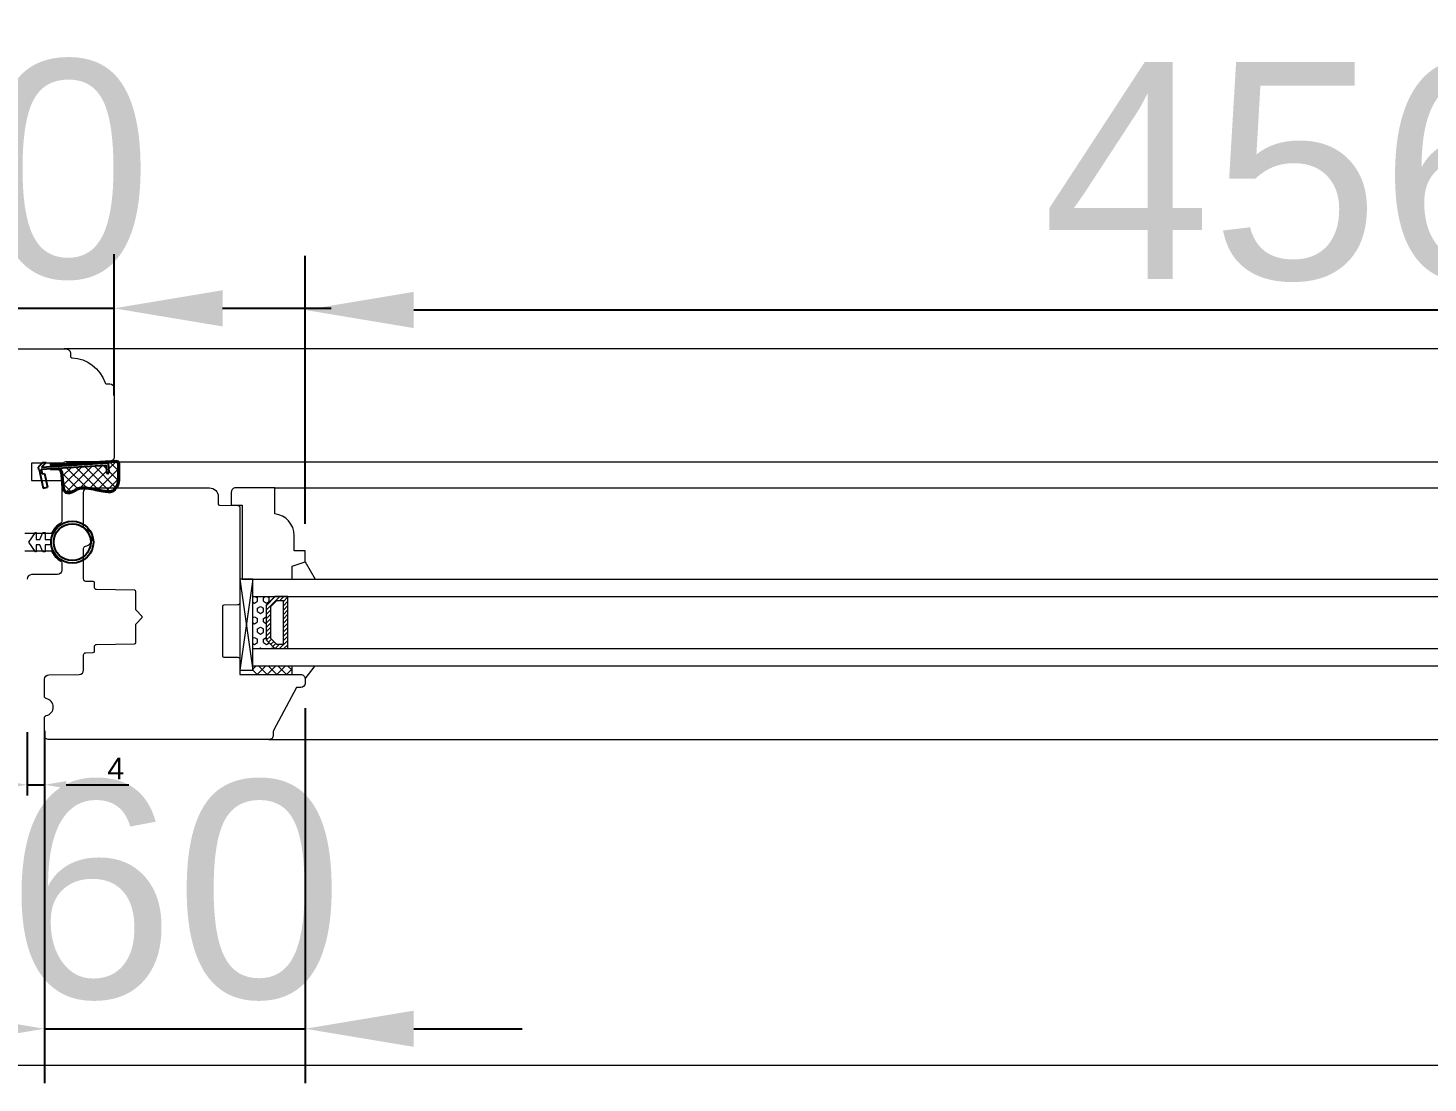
# Model space of a CAD drawing. Header units: millimetres. Extents: x 0 to 182016, y 11 to 3710.
# Drawn here: x 31966.1 to 32288.5, y 985.7 to 1228.8 of the extents above; entities that cross this region are included whole.
import ezdxf

# ---------------------------------------------------------------- set-up
doc = ezdxf.new("R2010")
doc.units = ezdxf.units.MM
for name, color, linetype, lineweight in [('Matmenys', 10, 'Continuous', 20), ('OTHER', 251, 'Continuous', 13), ('Stakta', 7, 'Continuous', 25), ('Testinės profilio linijos', 7, 'Continuous', 5)]:
    doc.layers.add(name, color=color, linetype=linetype, lineweight=lineweight)
doc.styles.get("Standard").update_dxf_attribs({"font": 'arial.ttf'})
doc.dimstyles.new('2', dxfattribs={"dimscale": 2, "dimtxt": 2.5, "dimasz": 2.5, "dimexe": 1.25, "dimexo": 0.625, "dimtad": 1, "dimtxsty": 'Standard', "dimcen": 2.5, "dimadec": 0, "dimazin": 0, "dimtfac": 1, "dimtmove": 0, "dimatfit": 3, "dimfxl": 1, "dimarcsym": 0})
doc.dimstyles.new('Padidinti matmenys', dxfattribs={"dimscale": 10, "dimtxt": 5, "dimasz": 2.5, "dimexe": 1.25, "dimexo": 0.625, "dimtad": 1, "dimdec": 1, "dimtxsty": 'Standard', "dimcen": 2.5, "dimadec": 0, "dimazin": 0, "dimtfac": 1, "dimtdec": 1, "dimtmove": 0, "dimatfit": 3, "dimfxl": 1, "dimarcsym": 0})

# ---------------------------------------------------------------- blocks, each defined once
blk = doc.blocks.new('*D1138')
at = {"color": 0, "lineweight": -2, "transparency": 16777216}
for p, q in [((31925.94, 1152.56), (31925.94, 1176.68)), ((31985.94, 1144.06), (31985.94, 1176.68)), ((31900.94, 1164.18), (31875.94, 1164.18)), ((31925.94, 1164.18), (31985.94, 1164.18)), ((32010.94, 1164.18), (32035.94, 1164.18))]:
    blk.add_line(p, q, dxfattribs=at)
at = {"color": 0, "transparency": 16777216}
for points in [[(31900.94, 1168.35), (31900.94, 1160.01), (31925.94, 1164.18)], [(32010.94, 1168.35), (32010.94, 1160.01), (31985.94, 1164.18)]]:
    blk.add_solid(points, dxfattribs=at)
at = {"layer": 'Defpoints', "color": 0, "transparency": 16777216}
for p in [(31985.94, 1164.18), (31925.94, 1146.31), (31985.94, 1137.81)]:
    blk.add_point(p, dxfattribs=at)
at = {"color": 0, "lineweight": 5, "transparency": 16777216, "insert": (31955.94, 1195.96), "char_height": 50, "attachment_point": 5}
blk.add_mtext('60', dxfattribs=at)
blk = doc.blocks.new('*D1139')
at = {"color": 0, "lineweight": -2, "transparency": 16777216}
for p, q in [((32029.94, 1072.06), (32029.94, 985.7)), ((31969.94, 1061.81), (31969.94, 985.7)), ((31944.94, 998.2), (31919.94, 998.2)), ((31969.94, 998.2), (32029.94, 998.2)), ((32054.94, 998.2), (32079.94, 998.2))]:
    blk.add_line(p, q, dxfattribs=at)
at = {"color": 0, "transparency": 16777216}
for points in [[(31944.94, 1002.37), (31944.94, 994.04), (31969.94, 998.2)], [(32054.94, 1002.37), (32054.94, 994.04), (32029.94, 998.2)]]:
    blk.add_solid(points, dxfattribs=at)
at = {"layer": 'Defpoints', "color": 0, "transparency": 16777216}
for p in [(32029.94, 1078.31), (31969.94, 1068.06), (32029.94, 998.2)]:
    blk.add_point(p, dxfattribs=at)
at = {"color": 0, "lineweight": 5, "transparency": 16777216, "insert": (31999.94, 1029.98), "char_height": 50, "attachment_point": 5}
blk.add_mtext('60', dxfattribs=at)
blk = doc.blocks.new('*D1141')
at = {"layer": 'Defpoints', "color": 0, "transparency": 16777216}
for p in [(31965.94, 1067.81), (31969.94, 1068.06), (31969.94, 1054.42)]:
    blk.add_point(p, dxfattribs=at)
at = {"layer": 'Matmenys', "color": 0, "lineweight": -2, "transparency": 16777216}
for p, q in [((31965.94, 1066.56), (31965.94, 1051.92)), ((31969.94, 1066.81), (31969.94, 1051.92)), ((31960.94, 1054.42), (31955.94, 1054.42)), ((31965.94, 1054.42), (31969.94, 1054.42)), ((31974.94, 1054.42), (31989.34, 1054.42))]:
    blk.add_line(p, q, dxfattribs=at)
at = {"layer": 'Matmenys', "color": 0, "transparency": 16777216}
for points in [[(31960.94, 1055.25), (31960.94, 1053.59), (31965.94, 1054.42)], [(31974.94, 1055.25), (31974.94, 1053.59), (31969.94, 1054.42)]]:
    blk.add_solid(points, dxfattribs=at)
at = {"layer": 'Matmenys', "color": 0, "lineweight": 5, "transparency": 16777216, "insert": (31986.36, 1058.17), "char_height": 5, "attachment_point": 5}
blk.add_mtext('4', dxfattribs=at)
blk = doc.blocks.new('*D1160')
at = {"color": 0, "lineweight": -2, "transparency": 16777216}
for p, q in [((32029.94, 1114.56), (32029.94, 1176.3)), ((32485.93, 1114.56), (32485.93, 1176.3)), ((32054.94, 1163.8), (32460.93, 1163.8))]:
    blk.add_line(p, q, dxfattribs=at)
at = {"color": 0, "transparency": 16777216}
for points in [[(32054.94, 1167.97), (32054.94, 1159.64), (32029.94, 1163.8)], [(32460.93, 1167.97), (32460.93, 1159.64), (32485.93, 1163.8)]]:
    blk.add_solid(points, dxfattribs=at)
at = {"layer": 'Defpoints', "color": 0, "transparency": 16777216}
for p in [(32485.93, 1163.8), (32029.94, 1108.31), (32485.93, 1108.31)]:
    blk.add_point(p, dxfattribs=at)
at = {"color": 0, "lineweight": 5, "transparency": 16777216, "insert": (32257.93, 1195.58), "char_height": 50, "attachment_point": 5}
blk.add_mtext('456', dxfattribs=at)

msp = doc.modelspace()

# ---------------------------------------------------------------- hatches: boundary and pattern name
at = {"lineweight": 0}
h = msp.add_hatch(dxfattribs=at)
h.set_pattern_fill('HEX', color=256, scale=0.25, angle=90, style=0)
h.set_pattern_definition([(90, (13670.6664, -11821.5974), (1.374815, -4e-16), [0.79375, -1.5875]), (330, (13670.6664, -11821.5974), (-0.6874075, -1.190624716), [0.79375, -1.5875]), (30, (13670.6664, -11820.8036), (0.6874075, -1.190624716), [0.79375, -1.5875])])
h.paths.add_polyline_path([(32017.9374149, 1085.8109378), (32022.9374149, 1085.8109378), (32020.9374149, 1087.8109378), (32020.9374149, 1095.8109378), (32022.9374149, 1097.8109378), (32017.9374149, 1097.8116468)])
h = msp.add_hatch(dxfattribs=at)
h.set_pattern_fill('JIS_WOOD', color=256, angle=90, style=0)
h.set_pattern_definition([(45, (13670.6664, -11821.59735), (0.5, -0.5), [])])
h.paths.add_polyline_path([(32020.9374149, 1095.8109378), (32020.9374149, 1087.8109378), (32022.9374149, 1085.8109378), (32025.9374149, 1085.8109378), (32025.9551483, 1097.8475204), (32022.9374149, 1097.8109378)])
h.paths.add_polyline_path([(32021.9374149, 1088.2251513), (32021.9374149, 1095.3967242), (32023.3516285, 1096.8109378), (32024.9374149, 1096.8109378), (32024.9374149, 1086.8109378), (32023.3516285, 1086.8109378)], flags=16)
at = {"lineweight": 0, "ltscale": 0.5}
h = msp.add_hatch(dxfattribs=at)
h.set_pattern_fill('ANSI37', color=256, scale=0.5, angle=90, style=0)
h.set_pattern_definition([(135, (32014.4374, 1079.8116), (-1.12253, -1.12253), []), (225, (32014.4374, 1079.8116), (1.12253, -1.12253), [])])
h.paths.add_polyline_path([(32026.9374149, 1081.8116468), (32017.9374149, 1081.8116468), (32017.9374149, 1079.8116468), (32026.9374149, 1079.8116468)])
at = {"layer": 'Matmenys'}
h = msp.add_hatch(dxfattribs=at)
h.set_pattern_fill('ANSI37', color=252, scale=0.5, angle=-180, style=0)
h.set_pattern_definition([(225, (-123943.0523, -1098353.8803), (1.1225320151, -1.1225320151), []), (315, (-123943.0523, -1098353.8803), (1.1225320151, 1.1225320151), [])])
edge = h.paths.add_edge_path()
edge.add_arc((31984.0232631, 1127.9313767), 0.1, 363.589345612, 453.589345612, ccw=False)
edge.add_line((31984.1230669, 1127.9376372), (31984.2201501, 1126.3899514))
edge.add_arc((31984.4696597, 1126.4056027), 0.25, 183.589345612, 363.589345612)
edge.add_line((31984.7191693, 1126.4212539), (31984.5907837, 1128.4679588))
edge.add_arc((31984.4909798, 1128.4616983), 0.1, 363.589345612, 453.589345619)
edge.add_line((31984.4847193, 1128.5615022), (31984.4799744, 1128.6371452))
edge.add_line((31984.4799744, 1128.6371452), (31986.4617753, 1128.7614595))
edge.add_spline(control_points=[(31986.4617753, 1128.7614595), (31986.5409338, 1128.7496572), (31986.6109254, 1128.7384817), (31986.6946762, 1128.7166877), (31986.7182405, 1128.7073019), (31986.7421236, 1128.694607), (31986.7501832, 1128.6883578), (31986.774671, 1128.662769), (31986.7935639, 1128.633532), (31986.8272672, 1128.5292122), (31986.8403892, 1128.45628), (31986.8600913, 1128.2032969), (31986.849593, 1127.9894628), (31986.8302648, 1127.5469844), (31986.8257895, 1127.3276555), (31986.8247133, 1126.9077646), (31986.8277453, 1126.7046785), (31986.8404557, 1126.1144711), (31986.8536322, 1125.746421), (31986.8533705, 1124.9932396), (31986.8348741, 1124.6164897), (31986.7316878, 1124.0233853), (31986.6717938, 1123.7958143), (31986.5187581, 1123.3987131), (31986.4360087, 1123.2269254), (31986.2320086, 1122.8857577), (31986.1118938, 1122.719555), (31985.8444487, 1122.4283953), (31985.696775, 1122.3048153), (31985.4155904, 1122.1450966), (31985.2802942, 1122.0975426), (31984.9789954, 1122.0379377), (31984.8153954, 1122.0272343), (31984.2307986, 1122.0409782), (31983.766883, 1122.1357324), (31982.8743869, 1122.3074747), (31982.4473066, 1122.3911693), (31981.368958, 1122.6023556), (31980.7109074, 1122.7360897), (31979.7178055, 1122.8610157), (31979.4142044, 1122.8915096), (31978.7921607, 1122.915845), (31978.4762567, 1122.9083043), (31977.9270485, 1122.8234199), (31977.690965, 1122.7620813), (31977.2903136, 1122.589621), (31977.1316811, 1122.4947725), (31976.8330223, 1122.3105041), (31976.6915651, 1122.2206466), (31976.3897822, 1122.0645635), (31976.2247295, 1121.9945934), (31975.8596078, 1121.8748621), (31975.6586577, 1121.8318596), (31975.319241, 1121.8079609), (31975.1772556, 1121.8211667), (31974.9820349, 1121.881206), (31974.9167071, 1121.9179461), (31974.7899837, 1122.0264953), (31974.7308059, 1122.0985614), (31974.5737283, 1122.362649), (31974.4922287, 1122.6037573), (31974.3756114, 1123.1541683), (31974.3390799, 1123.4623634), (31974.2858084, 1124.0585812), (31974.2665859, 1124.3461322), (31974.2232265, 1124.876622), (31974.2010903, 1125.1248805), (31974.1648759, 1125.5296828), (31974.1507895, 1125.6870861), (31974.1226674, 1126.0110185), (31974.1076314, 1126.1893357), (31974.0393464, 1126.4922028), (31974.0037113, 1126.6100248), (31973.9081146, 1126.8225036), (31973.8549677, 1126.9164184), (31973.7363269, 1127.0616121), (31973.6807047, 1127.1166303), (31973.5569375, 1127.2057222), (31973.4933104, 1127.2386016), (31973.3744464, 1127.2867698), (31973.3173693, 1127.303651), (31973.216789, 1127.3295949), (31973.1723934, 1127.3393125), (31973.1313971, 1127.3483485)], knot_values=[0, 0, 0, 0, 0.2245066002, 0.2245066002, 0.377043448, 0.377043448, 0.5295802957, 0.5295802957, 0.8082977366, 0.8082977366, 1.0870151774, 1.0870151774, 1.6244414062, 1.6244414062, 2.161867635, 2.161867635, 2.6992938638, 2.6992938638, 3.7741463214, 3.7741463214, 5.0334406395, 5.0334406395, 5.8656302806, 5.8656302806, 6.5060139406, 6.5060139406, 7.1463976006, 7.1463976006, 7.7996240151, 7.7996240151, 8.3563201169, 8.3563201169, 8.9130162187, 8.9130162187, 10.239934143, 10.239934143, 11.5668520673, 11.5668520673, 13.5970761059, 13.5970761059, 14.4582175179, 14.4582175179, 15.3193589298, 15.3193589298, 15.9856015553, 15.9856015553, 16.5061017172, 16.5061017172, 17.0266018791, 17.0266018791, 17.547102041, 17.547102041, 18.1672448488, 18.1672448488, 18.7176261004, 18.7176261004, 19.1465766047, 19.1465766047, 19.5755271091, 19.5755271091, 20.3898249977, 20.3898249977, 21.2041228863, 21.2041228863, 21.9655448497, 21.9655448497, 22.7269668131, 22.7269668131, 23.2229068178, 23.2229068178, 23.7188468224, 23.7188468224, 24.0184411081, 24.0184411081, 24.2549295987, 24.2549295987, 24.4119994701, 24.4119994701, 24.5501072405, 24.5501072405, 24.6882150108, 24.6882150108, 24.8099116426, 24.8099116426, 24.8099116426, 24.8099116426], degree=3, periodic=0)
edge.add_line((31973.1313971, 1127.3483485), (31984.0170026, 1128.0311805))

# ---------------------------------------------------------------- linework, layer by layer
for p, q in [((31969.529528, 1128.6252267), (31968.4991867, 1127.558762)), ((31970.2771687, 1128.6721247), (31969.2264554, 1127.6043821)), ((31969.2264554, 1127.6043821), (31984.4847193, 1128.5615022)), ((31969.529528, 1128.6252267), (31970.2771687, 1128.6721247)), ((31984.4847193, 1128.5615022), (31984.4799744, 1128.6371452)), ((31984.5907837, 1128.4679588), (31984.7191693, 1126.4212539)), ((31968.4991867, 1127.558762), (31968.5304892, 1127.0597428)), ((31968.5304892, 1127.0597428), (31968.6777751, 1127.0689818)), ((31968.6777751, 1127.0689818), (31969.6612216, 1122.7218913)), ((31969.1832375, 1127.1006884), (31984.0170026, 1128.0311805)), ((31969.1832375, 1127.1006884), (31969.4204324, 1126.0522252)), ((31969.4204324, 1126.0522252), (31969.9081083, 1126.1625526)), ((31969.9081083, 1126.1625526), (31970.6365736, 1122.9425461)), ((31984.1230669, 1127.9376372), (31984.2201501, 1126.3899514)), ((31969.6612216, 1122.7218913), (31970.6365736, 1122.9425461))]:
    msp.add_line(p, q)
at = {"color": 1}
for p, q in [((31986.5060155, 1129.0581796), (31971.1812001, 1128.0968849)), ((31986.4617753, 1128.7614595), (31971.2268305, 1127.8058022)), ((31973.0668243, 1127.0553803), (31971.306373, 1126.9449507))]:
    msp.add_line(p, q, dxfattribs=at)
at = {"lineweight": 9}
for p, q in [((32022.9374149, 1122.8116468), (32492.9263117, 1122.8116468)), ((32017.9375, 1101.8116468), (32497.9262266, 1101.8116468)), ((32017.9375, 1097.8116468), (32497.9262266, 1097.8116468)), ((32017.9375, 1085.8116468), (32497.9262266, 1085.8116468)), ((32017.9375, 1081.8116468), (32497.9262266, 1081.8116468))]:
    msp.add_line(p, q, dxfattribs=at)
at = {"lineweight": 0}
for p, q in [((32029.9374149, 1105.8116468), (32032.22408, 1101.8116468)), ((32017.9374149, 1101.8109378), (32014.9374149, 1080.8109378)), ((32014.9374149, 1101.8109378), (32017.9374149, 1080.8109378)), ((32026.9374149, 1079.8116468), (32026.9374149, 1081.8116468)), ((32029.9374149, 1078.8116468), (32032.22408, 1081.8116468))]:
    msp.add_line(p, q, dxfattribs=at)
at = {"lineweight": 5}
msp.add_line((31875.9374146, 989.8116468), (33250.9152088, 989.8116468), dxfattribs=at)
at = {"lineweight": 0}
msp.add_lwpolyline([(32022.9374149, 1116.8116468), (32022.9374149, 1122.8116468), (32013.9374149, 1122.8116468, 0.4142135624), (32012.9374149, 1121.8116468), (32012.9374149, 1118.8116468), (32015.4374149, 1118.8116468), (32015.4374149, 1101.8116468), (32026.9374149, 1101.8116468), (32026.9374149, 1104.8116468), (32029.9374149, 1105.8116468), (32029.9374149, 1108.3116468), (32027.4374149, 1108.3116468), (32027.4374149, 1111.8367097, 0.3851703882), (32022.9374149, 1116.8116468)], format="xyb", dxfattribs=at)
for points in [[(32014.9374149, 1101.8109378), (32014.9374149, 1080.8109378), (32017.9374149, 1080.8109378), (32017.9374149, 1101.8109378)], [(32020.9374149, 1095.8109378), (32020.9374149, 1087.8109378), (32022.9374149, 1085.8109378), (32025.9374149, 1085.8109378), (32025.9374149, 1097.8109378), (32022.9374149, 1097.8109378)], [(32021.9374149, 1095.3967242), (32021.9374149, 1088.2251513), (32023.3516285, 1086.8109378), (32024.9374149, 1086.8109378), (32024.9374149, 1096.8109378), (32023.3516285, 1096.8109378)]]:
    msp.add_lwpolyline(points, close=True, dxfattribs=at)
at = {"color": 18, "linetype": 'ByBlock', "true_color": 0x000000}
for radius in [4.85, 4.25]:
    msp.add_circle((31976.3299291, 1110.3105813), radius, dxfattribs=at)
for centre, radius, start, end in [((31984.4909798, 1128.4616983), 0.1, 3.589345609, 93.589345612), ((31984.0232631, 1127.9313767), 0.1, 3.589345609, 93.589345612), ((31984.4696597, 1126.4056027), 0.25, 183.589345609, 3.589345609)]:
    msp.add_arc(centre, radius, start, end)
at = {"color": 1}
msp.add_spline([(31986.5060155, 1129.0581796), (31986.8675159, 1128.9676829), (31987.1370568, 1127.6938244), (31986.6486674, 1123.0014514), (31985.6054696, 1121.9114451), (31983.4419978, 1121.8928287), (31981.743958, 1122.2232026), (31979.5785171, 1122.570119), (31977.5417954, 1122.3706902), (31976.7135507, 1121.8945212), (31974.8590105, 1121.6142579), (31973.9665646, 1124.3264364), (31973.8393971, 1125.805312), (31973.7214257, 1126.4925799), (31973.4192201, 1126.9344652), (31973.0668243, 1127.0553803)], degree=3, dxfattribs=at)
msp.add_open_spline([(31986.4617753, 1128.7614595), (31986.5409338, 1128.7496572), (31986.6109254, 1128.7384817), (31986.6946762, 1128.7166877), (31986.7182405, 1128.7073019), (31986.7421236, 1128.694607), (31986.7501832, 1128.6883578), (31986.774671, 1128.662769), (31986.7935639, 1128.633532), (31986.8272672, 1128.5292122), (31986.8403892, 1128.45628), (31986.8600913, 1128.2032969), (31986.849593, 1127.9894628), (31986.8302648, 1127.5469844), (31986.8257895, 1127.3276555), (31986.8247133, 1126.9077646), (31986.8277453, 1126.7046785), (31986.8404557, 1126.1144711), (31986.8536322, 1125.746421), (31986.8533705, 1124.9932396), (31986.8348741, 1124.6164897), (31986.7316878, 1124.0233853), (31986.6717938, 1123.7958143), (31986.5187581, 1123.3987131), (31986.4360087, 1123.2269254), (31986.2320086, 1122.8857577), (31986.1118938, 1122.719555), (31985.8444487, 1122.4283953), (31985.696775, 1122.3048153), (31985.4155904, 1122.1450966), (31985.2802942, 1122.0975426), (31984.9789954, 1122.0379377), (31984.8153954, 1122.0272343), (31984.2307986, 1122.0409782), (31983.766883, 1122.1357324), (31982.8743869, 1122.3074747), (31982.4473066, 1122.3911693), (31981.368958, 1122.6023556), (31980.7109074, 1122.7360897), (31979.7178055, 1122.8610157), (31979.4142044, 1122.8915096), (31978.7921607, 1122.915845), (31978.4762567, 1122.9083043), (31977.9270485, 1122.8234199), (31977.690965, 1122.7620813), (31977.2903136, 1122.589621), (31977.1316811, 1122.4947725), (31976.8330223, 1122.3105041), (31976.6915651, 1122.2206466), (31976.3897822, 1122.0645635), (31976.2247295, 1121.9945934), (31975.8596078, 1121.8748621), (31975.6586577, 1121.8318596), (31975.319241, 1121.8079609), (31975.1772556, 1121.8211667), (31974.9820349, 1121.881206), (31974.9167071, 1121.9179461), (31974.7899837, 1122.0264953), (31974.7308059, 1122.0985614), (31974.5737283, 1122.362649), (31974.4922287, 1122.6037573), (31974.3756114, 1123.1541683), (31974.3390799, 1123.4623634), (31974.2858084, 1124.0585812), (31974.2665859, 1124.3461322), (31974.2232265, 1124.876622), (31974.2010903, 1125.1248805), (31974.1648759, 1125.5296828), (31974.1507895, 1125.6870861), (31974.1226674, 1126.0110185), (31974.1076314, 1126.1893357), (31974.0393464, 1126.4922028), (31974.0037113, 1126.6100248), (31973.9081146, 1126.8225036), (31973.8549677, 1126.9164184), (31973.7363269, 1127.0616121), (31973.6807047, 1127.1166303), (31973.5569375, 1127.2057222), (31973.4933104, 1127.2386016), (31973.3744464, 1127.2867698), (31973.3173693, 1127.303651), (31973.216789, 1127.3295949), (31973.1723934, 1127.3393125), (31973.1313971, 1127.3483485)], degree=3, knots=[0, 0, 0, 0, 0.2245066002, 0.2245066002, 0.377043448, 0.377043448, 0.5295802957, 0.5295802957, 0.8082977366, 0.8082977366, 1.0870151774, 1.0870151774, 1.6244414062, 1.6244414062, 2.161867635, 2.161867635, 2.6992938638, 2.6992938638, 3.7741463214, 3.7741463214, 5.0334406395, 5.0334406395, 5.8656302806, 5.8656302806, 6.5060139406, 6.5060139406, 7.1463976006, 7.1463976006, 7.7996240151, 7.7996240151, 8.3563201169, 8.3563201169, 8.9130162187, 8.9130162187, 10.239934143, 10.239934143, 11.5668520673, 11.5668520673, 13.5970761059, 13.5970761059, 14.4582175179, 14.4582175179, 15.3193589298, 15.3193589298, 15.9856015553, 15.9856015553, 16.5061017172, 16.5061017172, 17.0266018791, 17.0266018791, 17.547102041, 17.547102041, 18.1672448488, 18.1672448488, 18.7176261004, 18.7176261004, 19.1465766047, 19.1465766047, 19.5755271091, 19.5755271091, 20.3898249977, 20.3898249977, 21.2041228863, 21.2041228863, 21.9655448497, 21.9655448497, 22.7269668131, 22.7269668131, 23.2229068178, 23.2229068178, 23.7188468224, 23.7188468224, 24.0184411081, 24.0184411081, 24.2549295987, 24.2549295987, 24.4119994701, 24.4119994701, 24.5501072405, 24.5501072405, 24.6882150108, 24.6882150108, 24.8099116426, 24.8099116426, 24.8099116426, 24.8099116426], dxfattribs=at)
at = {"layer": 'OTHER'}
msp.add_lwpolyline([(31971.5267192, 1109.7005552), (31970.1108104, 1109.7005552), (31970.1108104, 1108.0552738), (31969.5851282, 1108.0552738), (31968.8417873, 1109.7005552), (31968.0491676, 1109.7005552), (31968.0491676, 1108.0552738), (31967.8302768, 1108.0552738), (31966.3273956, 1110.3105813), (31967.8302768, 1112.5658888), (31968.0491676, 1112.5658888), (31968.0491676, 1110.9206075), (31968.8417873, 1110.9206075), (31969.5851282, 1112.5658888), (31970.1108104, 1112.5658888), (31970.1108104, 1110.9206075), (31971.5267192, 1110.9206075)], dxfattribs=at)
at = {"layer": 'Stakta', "color": 18, "lineweight": 5, "true_color": 0x000000}
for points in [[(31928.9374146, 1154.8116468), (31974.9374149, 1154.8116468, -0.4142135624), (31975.9374149, 1153.8116468), (31975.9374149, 1153.1023202, 0.4001549105), (31976.2229495, 1152.8026691, -0.3090857966), (31983.8722602, 1147.0143859, 0.3199404334), (31984.1540833, 1146.809756), (31984.9461415, 1146.8028438, -0.4116598905), (31985.9374149, 1145.8028819), (31985.9374149, 1129.9076805, -0.4116598905), (31984.9461415, 1128.9077185), (31974.9286884, 1128.8202976, 0.2023892741), (31974.2148578, 1128.5116468), (31966.9374149, 1128.5116468), (31966.9374149, 1124.5116468), (31973.9374149, 1124.5116468), (31973.9374149, 1115.1149884, -0.2720281141), (31973.6808014, 1114.6782241, 0.164173551), (31971.5320902, 1112.3105813), (31965.4374149, 1112.3105813)], [(31965.4374149, 1108.3105813), (31971.5320902, 1108.3105813, 0.164173551), (31973.6808014, 1105.9429385, -0.2720281141), (31973.9374149, 1105.5061742), (31973.9374149, 1103.872773, -0.4116598905), (31972.9461415, 1102.8728111), (31966.9286884, 1102.8202976, 0.4116598905), (31965.9374149, 1101.8203356)]]:
    msp.add_lwpolyline(points, format="xyb", dxfattribs=at)
msp.add_lwpolyline([(31981.4374149, 1085.2013535), (31981.4374149, 1086.2544751, -0.4091108014), (31981.9286887, 1086.7543989), (31990.6426506, 1086.9065017, 0.4091108014), (31990.9374149, 1087.206456), (31990.9374149, 1091.230276, -0.1989123674), (31991.0838615, 1091.5838294), (31992.349547, 1092.8495148, 0.4142135624), (31992.349547, 1093.2737789), (31991.0838615, 1094.5394643, -0.1989123674), (31990.9374149, 1094.8930177), (31990.9374149, 1098.9168377, 0.4091108014), (31990.6426506, 1099.216792), (31981.9286887, 1099.3688947, -0.4091108014), (31981.4374149, 1099.8688186), (31981.4374149, 1100.9219402, 0.4040262259), (31981.1478848, 1101.2217575), (31979.4199652, 1101.2820977, -0.4040262258), (31978.9374149, 1101.7817932), (31978.9374149, 1108.8621571, -0.3563939587), (31979.3374149, 1109.352055, 0.8164965809), (31979.3374149, 1113.2712386, -0.3563939587), (31978.9374149, 1113.7611366), (31978.9374149, 1121.8116468, -0.4142135624), (31979.9374149, 1122.8116468), (32007.9374149, 1122.8116468, -0.4142135624), (32009.9374149, 1120.8116468), (32009.9374149, 1119.1090402, 0.4116598905), (32010.234797, 1118.8090516), (32014.4417782, 1118.7723379, -0.4116598905), (32014.9374149, 1118.2723569), (32014.9374149, 1096.3422099, -0.4116598905), (32014.4417782, 1095.842229), (32011.234797, 1095.8142421, 0.4116598905), (32010.9374149, 1095.5142535), (32010.9374149, 1084.1090402, 0.4116598905), (32011.234797, 1083.8090516), (32014.4417782, 1083.7810647, -0.4116598905), (32014.9374149, 1083.2810838), (32014.9374149, 1079.8116468), (32028.9374149, 1079.8116468, -0.4142135624), (32029.9374149, 1078.8116468), (32029.9374149, 1077.8204118, -0.4116598905), (32028.9461415, 1076.8204499), (32027.9374149, 1076.8116468), (32022.6788468, 1066.9217186, 0.1227845609), (32022.6203206, 1066.6869828), (32022.6203206, 1065.8116468, -0.4142135624), (32021.6203206, 1064.8116468), (31970.9374149, 1064.8116468, -0.4142135624), (31969.9374149, 1065.8116468), (31969.9374149, 1069.8621571, -0.3563939587), (31970.3374149, 1070.352055, 0.8164965809), (31970.3374149, 1074.2712386, -0.3563939587), (31969.9374149, 1074.7611366), (31969.9374149, 1078.7417938, -0.4116598905), (31970.9286884, 1079.7417557), (31977.9461415, 1079.8029961, 0.4116598905), (31978.9374149, 1080.802958), (31978.9374149, 1084.3414835, -0.4040361542), (31979.4199652, 1084.8411959), (31981.1478848, 1084.9015362, 0.4040262258)], format="xyb", close=True, dxfattribs=at)
at = {"layer": 'Testinės profilio linijos', "lineweight": 5}
for p, q in [((33151.9152085, 1154.8116468), (31974.4374149, 1154.8116468)), ((31974.8058775, 1128.8116468), (32541.0578491, 1128.8116468)), ((32021.6203004, 1064.8116468), (33105.2322812, 1064.8116468))]:
    msp.add_line(p, q, dxfattribs=at)

# ---------------------------------------------------------------- dimensions: what is measured, and where the dimension line sits
at = {"color": 1, "lineweight": 5}
for base, p1, p2, picture, middle in [((31985.9374149, 1164.178653), (31925.9374149, 1146.3116468), (31985.9374149, 1137.8116468), '*D1138', (31955.9374149, 1164.178653)), ((32029.9374149, 998.201914), (31969.9374149, 1068.0616468), (32029.9374149, 1078.3116468), '*D1139', (31999.9374149, 998.201914))]:
    dim = msp.add_linear_dim(base=base, p1=p1, p2=p2, angle=180, dimstyle='Padidinti matmenys', dxfattribs=at)
    dim.commit()
    dim.dimension.update_dxf_attribs({"geometry": picture, "text_midpoint": middle, "dimtype": 160})
dim = msp.add_linear_dim(base=(32485.9263117, 1163.804424), p1=(32029.9374149, 1108.3116468), p2=(32485.9263117, 1108.3116468), dimstyle='Padidinti matmenys', dxfattribs=at)
dim.commit()
dim.dimension.update_dxf_attribs({"geometry": '*D1160', "text_midpoint": (32257.9318633, 1195.5830734)})
at = {"layer": 'Matmenys', "lineweight": 5}
dim = msp.add_linear_dim(base=(31969.9374149, 1054.4191349), p1=(31965.9374149, 1067.8116468), p2=(31969.9374149, 1068.0616468), angle=180, dimstyle='2', override={"dimtmove": 0}, dxfattribs=at)
dim.commit()
dim.dimension.update_dxf_attribs({"geometry": '*D1141', "text_midpoint": (31986.3582881, 1054.4191349), "dimtype": 160})

doc.saveas('drawing.dxf')
